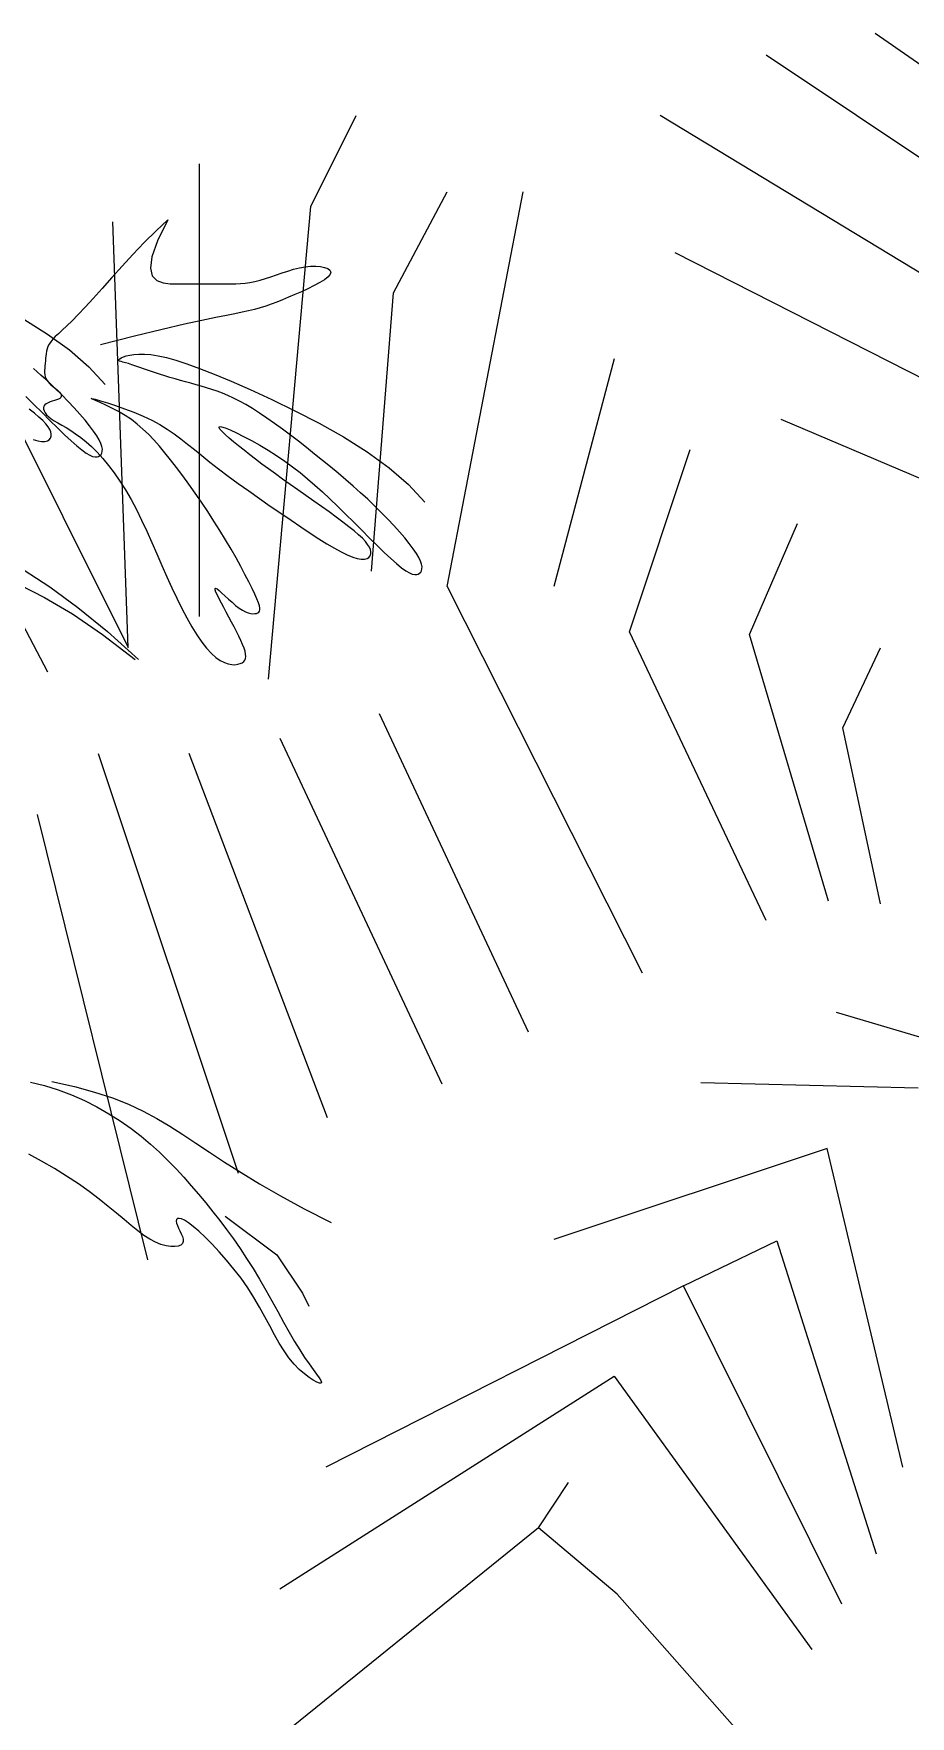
# Model space of a CAD drawing. Header units: inches. Extents: x -177 to 2825, y -2046 to -803.
# Drawn here: x 2230.99 to 2236.18, y -1218.24 to -1208.29 of the extents above; entities that cross this region are included whole.
import ezdxf

# ---------------------------------------------------------------- set-up
doc = ezdxf.new("R2010")
doc.units = ezdxf.units.IN
doc.header["$MEASUREMENT"] = 0

# ---------------------------------------------------------------- blocks, each defined once
blk = doc.blocks.new('A$C2C611E7A')
at = {"linetype": 'ByBlock'}
for points in [[(446.7, 1163.85), (447.94, 1163.48), (448.99, 1163.31), (449.85, 1163.33), (450.52, 1163.5), (451.03, 1163.8), (451.36, 1164.21), (451.54, 1164.72), (451.56, 1165.28), (451.43, 1165.89), (451.15, 1166.55), (450.7, 1167.27), (450.08, 1168.05), (449.28, 1168.9), (448.28, 1169.84), (447.1, 1170.86), (445.7, 1171.99)], [(444.82, 1175.34), (446.96, 1173.2), (449.11, 1171.06), (451.2, 1168.97), (453.22, 1166.99), (455.12, 1165.15), (456.87, 1163.52), (458.42, 1162.14), (459.76, 1161.06), (460.89, 1160.25), (461.84, 1159.7), (462.62, 1159.36), (463.26, 1159.2), (463.79, 1159.21), (464.22, 1159.34), (464.57, 1159.57), (464.86, 1159.87), (465.08, 1160.25), (465.2, 1160.73), (465.21, 1161.3), (465.09, 1161.99), (464.81, 1162.8), (464.36, 1163.75), (463.71, 1164.85), (462.86, 1166.11), (461.81, 1167.5), (460.58, 1169.01), (459.21, 1170.62), (457.7, 1172.3), (456.07, 1174.03), (454.35, 1175.79), (452.56, 1177.56), (450.71, 1179.32), (448.81, 1181.07), (446.87, 1182.8)], [(444.24, 1195.96), (450.53, 1192), (456.4, 1187.76), (461.63, 1183.27), (466, 1178.56)], [(482.72, 1222.52), (479.53, 1219.54), (476.41, 1216.43), (473.38, 1213.27), (470.48, 1210.12), (467.72, 1207.07), (465.15, 1204.18), (462.78, 1201.52), (460.64, 1199.18), (458.76, 1197.19), (457.12, 1195.54), (455.71, 1194.17), (454.5, 1193.05), (453.49, 1192.11), (452.65, 1191.32), (451.97, 1190.62), (451.42, 1189.97), (451, 1189.33), (450.68, 1188.68), (450.44, 1188.04), (450.28, 1187.4), (450.17, 1186.76), (450.09, 1186.11), (450.04, 1185.47), (449.99, 1184.83), (449.93, 1184.19), (449.87, 1183.55), (449.82, 1182.92), (449.8, 1182.31), (449.8, 1181.72), (449.85, 1181.16), (449.96, 1180.62), (450.13, 1180.12), (450.39, 1179.66), (450.7, 1179.23), (451.07, 1178.83), (451.47, 1178.46), (451.9, 1178.11), (452.33, 1177.77), (452.74, 1177.44), (453.14, 1177.12), (453.49, 1176.8), (453.79, 1176.48), (454.03, 1176.17), (454.19, 1175.87), (454.27, 1175.58), (454.24, 1175.31), (454.11, 1175.06), (453.85, 1174.84), (453.47, 1174.63), (452.98, 1174.45), (452.43, 1174.27), (451.85, 1174.09), (451.27, 1173.89), (450.72, 1173.67), (450.23, 1173.42), (449.85, 1173.12), (449.59, 1172.78), (449.47, 1172.38), (449.49, 1171.95), (449.63, 1171.48), (449.92, 1170.99), (450.33, 1170.47), (450.88, 1169.95), (451.56, 1169.41), (452.38, 1168.87), (453.32, 1168.31), (454.37, 1167.71), (455.51, 1167.04), (456.75, 1166.28), (458.06, 1165.42), (459.43, 1164.42), (460.85, 1163.27), (462.32, 1161.95), (463.82, 1160.46), (465.33, 1158.8), (466.86, 1156.96), (468.38, 1154.94), (469.9, 1152.75), (471.39, 1150.39), (472.86, 1147.85), (474.29, 1145.15), (475.68, 1142.31), (477.05, 1139.36), (478.4, 1136.34), (479.73, 1133.3), (481.06, 1130.25), (482.39, 1127.24), (483.72, 1124.3), (485.07, 1121.47), (486.42, 1118.76), (487.77, 1116.22), (489.12, 1113.86), (490.45, 1111.71), (491.76, 1109.78), (493.05, 1108.12), (494.3, 1106.74), (495.51, 1105.66), (496.67, 1104.85), (497.77, 1104.29), (498.8, 1103.94), (499.75, 1103.77), (500.61, 1103.75), (501.37, 1103.85), (502.02, 1104.03), (502.55, 1104.27), (502.96, 1104.57), (503.25, 1104.95), (503.43, 1105.4), (503.49, 1105.94), (503.44, 1106.58), (503.29, 1107.32), (503.02, 1108.17), (502.65, 1109.13), (502.18, 1110.2), (501.64, 1111.36), (501.04, 1112.58), (500.38, 1113.84), (499.7, 1115.13), (499, 1116.44), (498.3, 1117.73), (497.62, 1119), (496.97, 1120.2), (496.39, 1121.31), (495.91, 1122.28), (495.54, 1123.09), (495.33, 1123.69), (495.28, 1124.06), (495.44, 1124.16), (495.82, 1123.96), (496.39, 1123.51), (497.11, 1122.87), (497.94, 1122.1), (498.86, 1121.26), (499.82, 1120.4), (500.79, 1119.59), (501.73, 1118.87), (502.61, 1118.31), (503.42, 1117.89), (504.16, 1117.6), (504.82, 1117.43), (505.42, 1117.36), (505.93, 1117.37), (506.37, 1117.45), (506.73, 1117.59), (507.01, 1117.77), (507.2, 1118.03), (507.29, 1118.38), (507.27, 1118.86), (507.13, 1119.49), (506.85, 1120.3), (506.44, 1121.32), (505.88, 1122.59), (505.16, 1124.11), (504.28, 1125.86), (503.28, 1127.82), (502.14, 1129.96), (500.9, 1132.23), (499.55, 1134.61), (498.11, 1137.07), (496.59, 1139.57), (495, 1142.09), (493.37, 1144.61), (491.7, 1147.09), (490.01, 1149.53), (488.33, 1151.9), (486.66, 1154.19), (485.02, 1156.37), (483.44, 1158.42), (481.91, 1160.33), (480.43, 1162.1), (478.98, 1163.74), (477.52, 1165.25), (476.05, 1166.66), (474.53, 1167.95), (472.95, 1169.16), (471.29, 1170.27), (469.54, 1171.3), (467.77, 1172.23), (466.1, 1173.04), (464.61, 1173.73), (463.4, 1174.27), (462.57, 1174.64), (462.21, 1174.84), (462.43, 1174.84), (463.28, 1174.63), (464.69, 1174.22), (466.54, 1173.65), (468.72, 1172.93), (471.11, 1172.08), (473.6, 1171.12), (476.08, 1170.08), (478.43, 1168.98), (480.58, 1167.84), (482.53, 1166.64), (484.37, 1165.38), (486.15, 1164.06), (487.93, 1162.65), (489.77, 1161.15), (491.73, 1159.56), (493.87, 1157.85), (496.23, 1156.03), (498.79, 1154.11), (501.5, 1152.13), (504.3, 1150.12), (507.16, 1148.1), (510.03, 1146.1), (512.86, 1144.16), (515.6, 1142.29), (518.21, 1140.52), (520.68, 1138.88), (522.99, 1137.38), (525.15, 1136.02), (527.15, 1134.84), (528.96, 1133.83), (530.59, 1133.03), (532.03, 1132.44), (533.27, 1132.06), (534.32, 1131.9), (535.18, 1131.91), (535.86, 1132.08), (536.36, 1132.38), (536.7, 1132.8), (536.87, 1133.3), (536.89, 1133.86), (536.76, 1134.47), (536.48, 1135.13), (536.03, 1135.85), (535.41, 1136.63), (534.61, 1137.48), (533.62, 1138.42), (532.43, 1139.45), (531.03, 1140.57), (529.43, 1141.8), (527.65, 1143.12), (525.73, 1144.51), (523.71, 1145.94), (521.62, 1147.42), (519.5, 1148.9), (517.38, 1150.39), (515.31, 1151.85), (513.31, 1153.28), (511.4, 1154.66), (509.56, 1156.01), (507.81, 1157.31), (506.13, 1158.58), (504.54, 1159.8), (503.02, 1160.99), (501.59, 1162.13), (500.24, 1163.23), (499.03, 1164.26), (497.98, 1165.19), (497.16, 1165.98), (496.6, 1166.62), (496.36, 1167.07), (496.48, 1167.29), (497.02, 1167.27), (497.98, 1166.97), (499.34, 1166.43), (501.01, 1165.66), (502.93, 1164.7), (505.03, 1163.58), (507.25, 1162.33), (509.5, 1160.98), (511.74, 1159.56), (513.89, 1158.09), (515.97, 1156.58), (518, 1155.01), (519.99, 1153.37), (521.97, 1151.66), (523.96, 1149.86), (525.97, 1147.98), (528.03, 1146), (530.15, 1143.92), (532.3, 1141.78), (534.44, 1139.65), (536.53, 1137.56), (538.55, 1135.57), (540.45, 1133.73), (542.2, 1132.1), (543.75, 1130.72), (545.09, 1129.64), (546.22, 1128.84), (547.17, 1128.28), (547.95, 1127.94), (548.59, 1127.79), (549.12, 1127.79), (549.55, 1127.92), (549.9, 1128.15), (550.19, 1128.46), (550.41, 1128.84), (550.53, 1129.31), (550.54, 1129.88), (550.42, 1130.57), (550.14, 1131.39), (549.69, 1132.34), (549.04, 1133.44), (548.19, 1134.69), (547.14, 1136.08), (545.92, 1137.59), (544.54, 1139.2), (543.03, 1140.88), (541.4, 1142.61), (539.68, 1144.37), (537.89, 1146.14), (536.04, 1147.9), (534.15, 1149.65), (532.2, 1151.39), (530.21, 1153.12), (528.18, 1154.84), (526.11, 1156.56), (524.01, 1158.28), (521.88, 1159.99), (519.73, 1161.7), (517.57, 1163.39), (515.41, 1165.05), (513.27, 1166.64), (511.18, 1168.17), (509.14, 1169.6), (507.18, 1170.93), (505.31, 1172.12), (503.53, 1173.18), (501.86, 1174.1), (500.26, 1174.9), (498.73, 1175.6), (497.25, 1176.22), (495.82, 1176.76), (494.41, 1177.25), (493.01, 1177.69), (491.62, 1178.11), (490.23, 1178.5), (488.83, 1178.89), (487.44, 1179.26), (486.05, 1179.64), (484.65, 1180.02), (483.26, 1180.42), (481.86, 1180.83), (480.47, 1181.27), (479.1, 1181.73), (477.76, 1182.18), (476.47, 1182.63), (475.25, 1183.06), (474.11, 1183.46), (473.07, 1183.82), (472.15, 1184.12), (471.36, 1184.35), (470.7, 1184.54), (470.19, 1184.68), (469.82, 1184.81), (469.6, 1184.93), (469.53, 1185.06), (469.62, 1185.21), (469.86, 1185.4), (470.26, 1185.64), (470.83, 1185.9), (471.58, 1186.16), (472.5, 1186.4), (473.62, 1186.58), (474.92, 1186.68), (476.43, 1186.68), (478.15, 1186.54), (480.09, 1186.24), (482.3, 1185.75), (484.85, 1185.05), (487.79, 1184.09), (491.18, 1182.85), (495.08, 1181.31), (499.56, 1179.43), (504.66, 1177.19), (510.41, 1174.56), (516.63, 1171.56), (523.09, 1168.22), (529.58, 1164.55), (535.87, 1160.58), (541.73, 1156.34), (546.96, 1151.85), (551.33, 1147.14)], [(482.72, 1222.52), (479.91, 1216.86), (478.42, 1212.61), (478.03, 1209.57), (478.54, 1207.53), (479.73, 1206.29), (481.4, 1205.65), (483.32, 1205.42), (485.3, 1205.39), (487.15, 1205.39), (488.86, 1205.39), (490.44, 1205.39), (491.92, 1205.39), (493.32, 1205.39), (494.64, 1205.39), (495.92, 1205.39), (497.16, 1205.39), (498.39, 1205.39), (499.61, 1205.4), (500.83, 1205.44), (502.07, 1205.51), (503.33, 1205.63), (504.62, 1205.81), (505.94, 1206.06), (507.31, 1206.39), (508.72, 1206.8), (510.19, 1207.28), (511.68, 1207.8), (513.2, 1208.33), (514.73, 1208.84), (516.27, 1209.3), (517.8, 1209.68), (519.31, 1209.95), (520.79, 1210.1), (522.19, 1210.12), (523.46, 1210.02), (524.55, 1209.81), (525.4, 1209.49), (525.96, 1209.07), (526.19, 1208.56), (526.03, 1207.96), (525.45, 1207.28), (524.49, 1206.53), (523.23, 1205.75), (521.74, 1204.94), (520.09, 1204.12), (518.35, 1203.32), (516.59, 1202.54), (514.88, 1201.82), (513.27, 1201.15), (511.75, 1200.55), (510.28, 1200), (508.83, 1199.5), (507.37, 1199.03), (505.85, 1198.61), (504.24, 1198.2), (502.52, 1197.82), (500.61, 1197.44), (498.33, 1197), (495.46, 1196.43), (491.79, 1195.66), (487.1, 1194.61), (481.16, 1193.22), (473.77, 1191.41), (464.71, 1189.11)], [(444.06, 1129.19), (451.15, 1124.54), (458.69, 1119.03), (466.61, 1112.59), (474.84, 1105.1)], [(443.01, 1125.16), (449.78, 1121.72), (457.21, 1117.33), (465.28, 1111.83), (473.98, 1105.1)], [(446, 992.34), (449.72, 991.42), (453.37, 990.26), (456.94, 988.9), (460.4, 987.36), (463.74, 985.67), (466.94, 983.85), (469.99, 981.93), (472.87, 979.92), (475.57, 977.86), (478.09, 975.75), (480.48, 973.6), (482.73, 971.41), (484.88, 969.19), (486.94, 966.93), (488.93, 964.66), (490.88, 962.36), (492.79, 960.05), (494.68, 957.72), (496.55, 955.34), (498.38, 952.92), (500.19, 950.44), (501.97, 947.89), (503.73, 945.25), (505.46, 942.52), (507.16, 939.69), (508.83, 936.8), (510.46, 933.9), (512.05, 931.03), (513.59, 928.24), (515.08, 925.58), (516.52, 923.09), (517.89, 920.82), (519.19, 918.81), (520.39, 917.07), (521.46, 915.59), (522.36, 914.36), (523.06, 913.39), (523.52, 912.67), (523.71, 912.2), (523.61, 911.97), (523.18, 911.98), (522.47, 912.23), (521.52, 912.72), (520.39, 913.45), (519.13, 914.41), (517.78, 915.6), (516.4, 917.03), (515.03, 918.68), (513.72, 920.55), (512.45, 922.62), (511.19, 924.86), (509.9, 927.23), (508.58, 929.69), (507.17, 932.23), (505.67, 934.8), (504.03, 937.38), (502.24, 939.93), (500.34, 942.41), (498.38, 944.8), (496.42, 947.03), (494.49, 949.09), (492.65, 950.93), (490.95, 952.51), (489.45, 953.8), (488.17, 954.76), (487.13, 955.42), (486.3, 955.8), (485.68, 955.94), (485.25, 955.86), (485.01, 955.6), (484.93, 955.19), (485.02, 954.65), (485.24, 954.02), (485.56, 953.32), (485.93, 952.59), (486.29, 951.83), (486.58, 951.1), (486.77, 950.4), (486.79, 949.77), (486.59, 949.23), (486.14, 948.81), (485.45, 948.52), (484.55, 948.39), (483.46, 948.41), (482.23, 948.6), (480.86, 948.99), (479.4, 949.57), (477.87, 950.37), (476.29, 951.39), (474.64, 952.62), (472.9, 954.03), (471.03, 955.6), (469, 957.31), (466.8, 959.14), (464.38, 961.07), (461.72, 963.08), (458.81, 965.13), (455.68, 967.2), (452.39, 969.23), (449, 971.2), (445.55, 973.05)], [(451.72, 992.49), (457.76, 991.14), (463.11, 989.67), (467.88, 988.09), (472.16, 986.38), (476.08, 984.56), (479.72, 982.61), (483.22, 980.54), (486.66, 978.35), (490.17, 976.04), (493.85, 973.59), (497.84, 970.97), (502.23, 968.18), (507.16, 965.19), (512.74, 961.97), (519.09, 958.51), (526.32, 954.8)], [(498.02, 956.51), (511.75, 946.23), (518.61, 935.95), (520.32, 932.53)]]:
    blk.add_lwpolyline(points, dxfattribs=at)
blk = doc.blocks.new('A$C69026C4B')
for p, q in [((241.14, 692.84), (208.36, 715.62)), ((192.01, 712.44), (243.4, 678.07)), ((123.59, 689.66), (130.41, 703.31)), ((243.8, 662.28), (176.05, 703.31)), ((106.92, 628.07), (106.92, 696.09)), ((136.05, 676.72), (144.07, 691.88)), ((144.07, 632.59), (155.5, 691.88)), ((96.2, 623.46), (93.9, 687.36)), ((117.24, 618.7), (123.59, 689.66)), ((178.28, 682.76), (246.98, 647.75)), ((68.82, 678.23), (96.2, 623.46)), ((132.72, 634.89), (136.05, 676.72)), ((84.14, 619.73), (59.21, 666.96)), ((169.15, 666.8), (160.1, 632.59)), ((250.63, 633.7), (194.23, 657.67)), ((171.45, 625.77), (180.58, 653.15)), ((189.47, 625.37), (196.69, 642.04)), ((144.07, 632.59), (173.36, 574.57)), ((192.01, 582.43), (171.45, 625.77)), ((201.37, 585.36), (189.47, 625.37)), ((203.52, 611.4), (209.15, 623.38)), ((156.29, 565.68), (133.91, 613.46)), ((118.98, 609.81), (143.27, 557.9)), ((209.15, 584.97), (203.52, 611.4)), ((91.68, 607.51), (112.71, 544.49)), ((126.13, 552.82), (105.33, 607.51)), ((99.14, 531.47), (82.55, 598.38)), ((232.97, 559.65), (202.57, 568.62)), ((182.17, 558.14), (214.79, 557.34)), ((201.14, 548.22), (160.1, 534.56)), ((212.49, 500.35), (201.14, 548.22)), ((179.55, 527.58), (193.6, 534.33)), ((193.6, 534.33), (208.52, 487.34)), ((179.55, 527.58), (125.89, 500.35)), ((203.36, 479.79), (179.55, 527.58)), ((118.98, 482.1), (169.15, 514.01)), ((169.15, 514.01), (198.83, 472.97)), ((157.8, 491.22), (162.32, 498.05)), ((157.8, 491.22), (98.5, 443.36)), ((169.62, 481.3), (157.8, 491.22)), ((201.14, 445.58), (169.62, 481.3))]:
    blk.add_line(p, q)

msp = doc.modelspace()

# ---------------------------------------------------------------- block references
for name, p, xscale, yscale, zscale in [('A$C2C611E7A', (2221.0974, -1236.4653), 0.02214566929133858, 0.02214566929133858, 0.02214566929133858), ('A$C69026C4B', (2227.7655, -1236.4653), 0.03937007874015748, 0.03937007874015748, 0.03937007874015748)]:
    msp.add_blockref(name, p, dxfattribs=dict(xscale=xscale, yscale=yscale, zscale=zscale))

doc.saveas('drawing.dxf')
